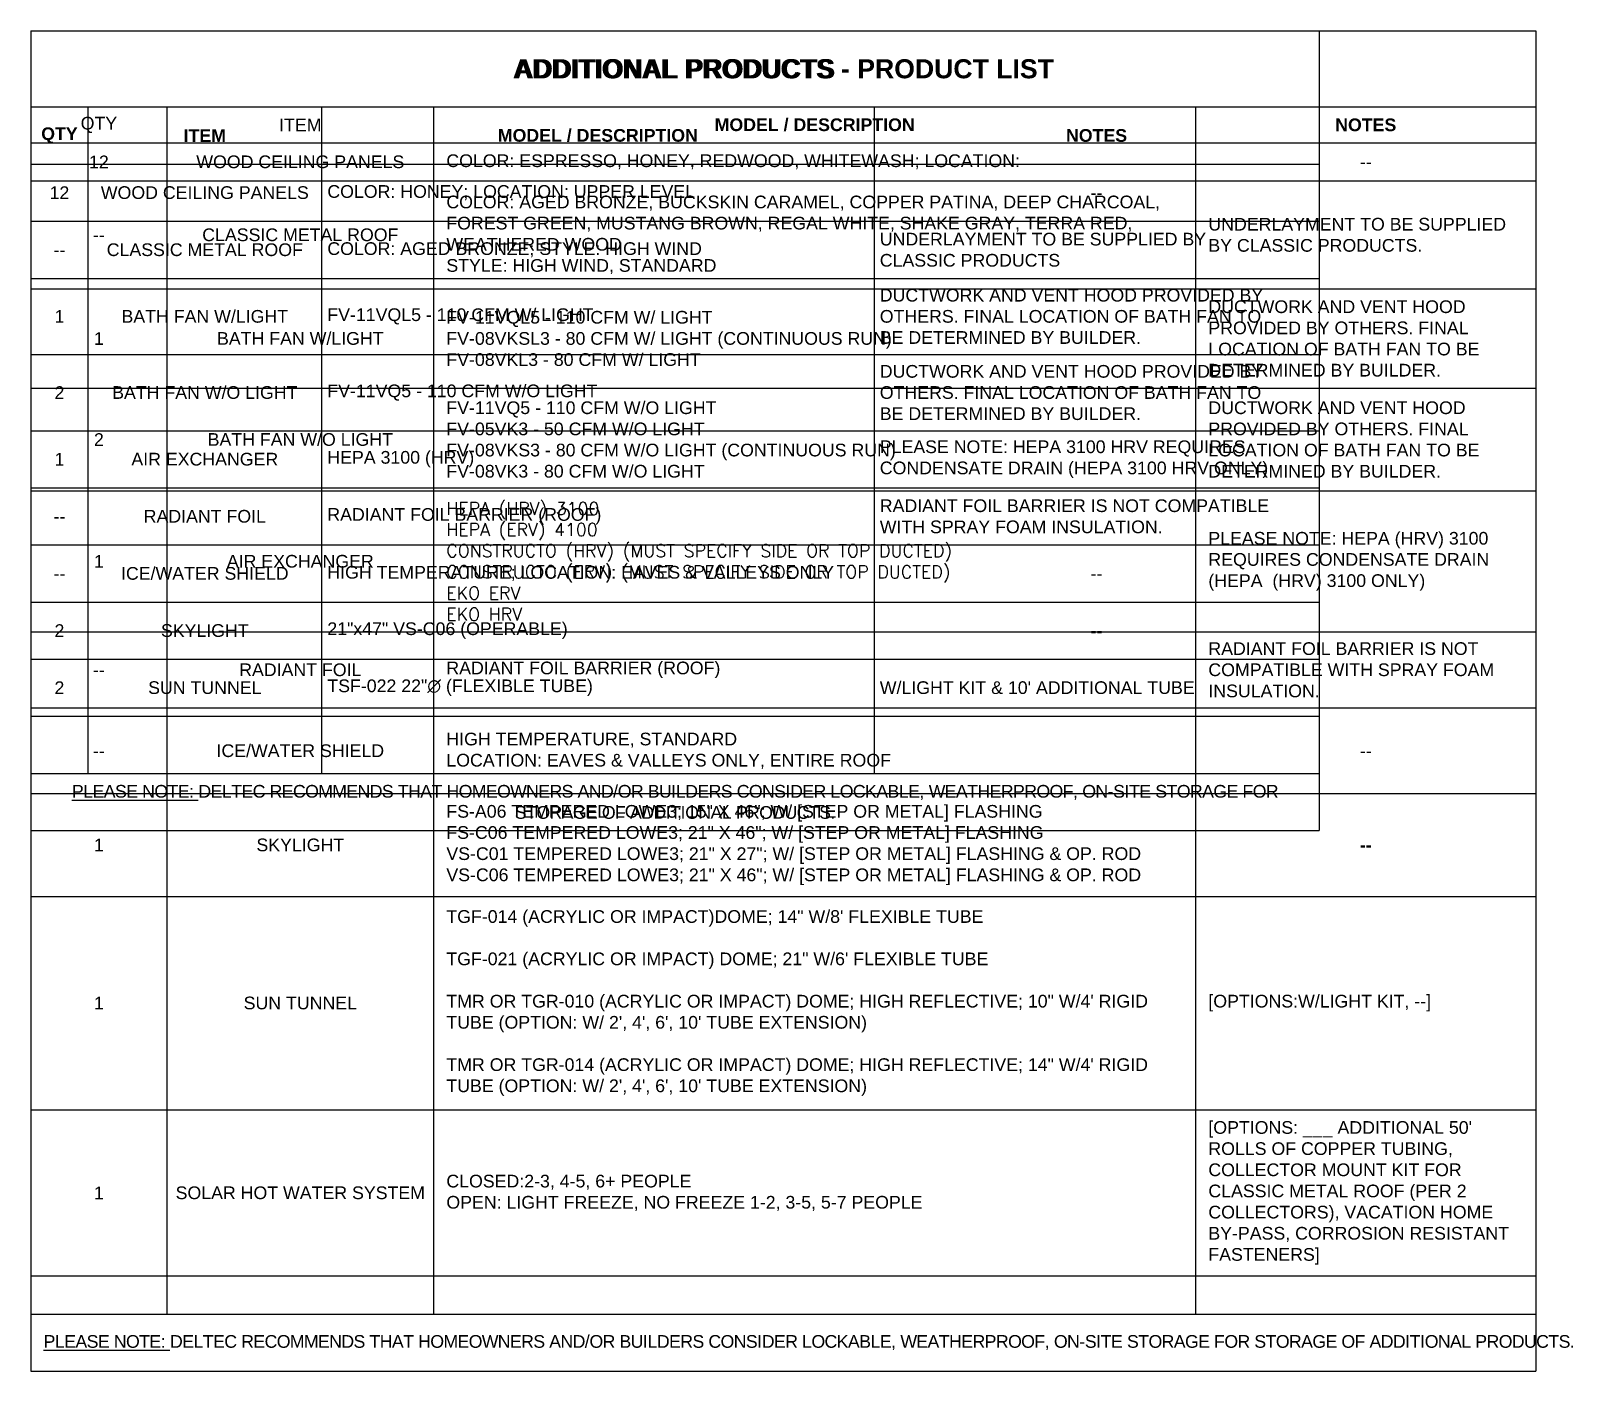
# Model space of a CAD drawing. Header units: inches. Extents: x -645 to 3012, y -921 to 1655.
# Drawn here: x 2095.4 to 2581.1, y 550 to 972.4 of the extents above; entities that cross this region are included whole.
import ezdxf

# ---------------------------------------------------------------- set-up
doc = ezdxf.new("R2010")
doc.units = ezdxf.units.IN
doc.header["$LTSCALE"] = 10
doc.header["$MEASUREMENT"] = 0
doc.layers.get('0').update_dxf_attribs({"linetype": 'CONTINUOUS'})
doc.layers.add('A-SCH', color=171, linetype='CONTINUOUS')
doc.styles.add('style1', font='arial.ttf')
doc.styles.add('style2', font='arialbd.ttf')

# ---------------------------------------------------------------- blocks, each defined once
blk = doc.blocks.new('*T56')
at = {"layer": 'A-SCH', "color": 0, "linetype": 'ByBlock', "lineweight": -2, "transparency": 16777216}
for p, q in [((0, 0), (405.73, 0)), ((0, 0), (0, -252)), ((405.73, 0), (405.73, -252)), ((0, -24), (405.73, -24)), ((18, -24), (18, -234)), ((91.58, -24), (91.58, -234)), ((265.58, -24), (265.58, -234)), ((0, -42), (405.73, -42)), ((0, -60), (405.73, -60)), ((0, -78), (405.73, -78)), ((0, -102), (405.73, -102)), ((0, -126), (405.73, -126)), ((0, -144), (405.73, -144)), ((0, -162), (405.73, -162)), ((0, -180), (405.73, -180)), ((0, -198), (405.73, -198)), ((0, -216), (405.73, -216)), ((0, -234), (405.73, -234)), ((0, -252), (405.73, -252))]:
    blk.add_line(p, q, dxfattribs=at)
at = {"layer": 'A-SCH', "color": 0, "transparency": 16777216}
for s, insert, char_height, width, attachment_point, style in [('ADDITIONAL PRODUCTS', (202.86, -12), 6, 405.2266, 5, 'style2'), ('QTY', (9, -33), 4, 17.5, 5, 'style2'), ('ITEM', (54.79, -33), 4, 73.0828, 5, 'style2'), ('MODEL / DESCRIPTION', (178.58, -33), 4, 173.5, 5, 'style2'), ('NOTES', (335.65, -33), 4, 139.6439, 5, 'style2'), (' COLOR: HONEY; LOCATION: UPPER LEVEL', (91.83, -51), 4, 173.5, 4, 'style1'), ('12', (9, -51), 4, 17.5, 5, 'style1'), ('WOOD CEILING PANELS', (54.79, -51), 4, 73.0828, 5, 'style1'), ('--', (335.65, -51), 4, 139.6439, 5, 'style1'), ('CLASSIC METAL ROOF', (54.79, -69), 4, 73.0828, 5, 'style1'), (' COLOR: AGED BRONZE; STYLE: HIGH WIND', (91.83, -69), 4, 173.5, 4, 'style1'), (' UNDERLAYMENT TO BE SUPPLIED BY \\P CLASSIC PRODUCTS', (265.83, -69), 4, 139.6439, 4, 'style1'), ('--', (9, -69), 4, 17.5, 5, 'style1'), (' DUCTWORK AND VENT HOOD PROVIDED BY  \\P OTHERS. FINAL LOCATION OF BATH FAN TO\\P BE DETERMINED BY BUILDER.', (265.83, -90), 4, 139.6439, 4, 'style1'), (' FV-11VQL5 - 110 CFM W/ LIGHT', (91.83, -90), 4, 173.5, 4, 'style1'), ('1', (9, -90), 4, 17.5, 5, 'style1'), ('BATH FAN W/LIGHT', (54.79, -90), 4, 73.0828, 5, 'style1'), (' DUCTWORK AND VENT HOOD PROVIDED BY  \\P OTHERS. FINAL LOCATION OF BATH FAN TO\\P BE DETERMINED BY BUILDER.', (265.83, -114), 4, 139.6439, 4, 'style1'), (' FV-11VQ5 - 110 CFM W/O LIGHT', (91.83, -114), 4, 173.5, 4, 'style1'), ('2', (9, -114), 4, 17.5, 5, 'style1'), ('BATH FAN W/O LIGHT', (54.79, -114), 4, 73.0828, 5, 'style1'), (' PLEASE NOTE: HEPA 3100 HRV REQUIRES \\P CONDENSATE DRAIN (HEPA 3100 HRV ONLY)', (265.83, -135), 4, 139.6439, 4, 'style1'), ('1', (9, -135), 4, 17.5, 5, 'style1'), ('AIR EXCHANGER', (54.79, -135), 4, 73.0828, 5, 'style1'), (' HEPA 3100 (HRV)', (91.83, -135), 4, 173.5, 4, 'style1'), (' RADIANT FOIL BARRIER (ROOF)', (91.83, -153), 4, 173.5, 4, 'style1'), (' RADIANT FOIL BARRIER IS NOT COMPATIBLE \\P WITH SPRAY FOAM INSULATION.', (265.83, -153), 4, 139.6439, 4, 'style1'), ('--', (9, -153), 4, 17.5, 5, 'style1'), ('RADIANT FOIL', (54.79, -153), 4, 73.0828, 5, 'style1'), ('ICE/WATER SHIELD\\P', (54.79, -171), 4, 73.0828, 5, 'style1'), (' HIGH TEMPERATURE; LOCATION: EAVES & VALLEYS ONLY ', (91.83, -171), 4, 173.5, 4, 'style1'), ('--', (9, -171), 4, 17.5, 5, 'style1'), ('--', (335.65, -171), 4, 139.6439, 5, 'style1'), ('2', (9, -189), 4, 17.5, 5, 'style1'), ('SKYLIGHT\\P', (54.79, -189), 4, 73.0828, 5, 'style1'), (' 21"x47" VS-C06 (OPERABLE)', (91.83, -189), 4, 173.5, 4, 'style1'), ('--', (335.65, -189), 4, 139.6439, 5, 'style2'), ('2', (9, -207), 4, 17.5, 5, 'style1'), ('SUN TUNNEL', (54.79, -207), 4, 73.0828, 5, 'style1'), (' TSF-022 22"∅ (FLEXIBLE TUBE)', (91.83, -207), 4, 173.5, 4, 'style1'), (" W/LIGHT KIT & 10' ADDITIONAL TUBE", (265.83, -207), 4, 139.6439, 4, 'style1'), ('{\\T0.95;\\LPLEASE NOTE:\\l DELTEC RECOMMENDS THAT HOMEOWNERS AND/OR BUILDERS CONSIDER LOCKABLE, WEATHERPROOF, ON-SITE STORAGE FOR STORAGE OF ADDITIONAL PRODUCTS.}', (202.86, -243), 4, 405.2266, 5, 'style1')]:
    blk.add_mtext(s, dxfattribs=dict(at, insert=insert, char_height=char_height, width=width, attachment_point=attachment_point, style=style))
blk = doc.blocks.new('*T57')
at = {"layer": 'A-SCH', "color": 0, "linetype": 'ByBlock', "lineweight": -2, "transparency": 16777216}
for p, q in [((0, 0), (474.01, 0)), ((0, 0), (0, -422.37)), ((474.01, 0), (474.01, -422.37)), ((0, -24), (474.01, -24)), ((42.87, -24), (42.87, -404.37)), ((126.87, -24), (126.87, -404.37)), ((366.87, -24), (366.87, -404.37)), ((0, -35.3), (474.01, -35.3)), ((0, -47.3), (474.01, -47.3)), ((0, -81.3), (474.01, -81.3)), ((0, -112.61), (474.01, -112.61)), ((0, -144.99), (474.01, -144.99)), ((0, -189.37), (474.01, -189.37)), ((0, -213.37), (474.01, -213.37)), ((0, -240.37), (474.01, -240.37)), ((0, -272.75), (474.01, -272.75)), ((0, -339.99), (474.01, -339.99)), ((0, -392.37), (474.01, -392.37)), ((0, -404.37), (474.01, -404.37)), ((0, -422.37), (474.01, -422.37))]:
    blk.add_line(p, q, dxfattribs=at)
at = {"layer": 'A-SCH', "color": 0, "transparency": 16777216}
for s, insert, char_height, width, attachment_point, style in [('ADDITIONAL PRODUCTS - PRODUCT LIST', (237.01, -12), 6, 466.0126, 5, 'style2'), ('QTY', (21.43, -29.65), 4, 34.8672, 5, 'style1'), ('ITEM', (84.87, -29.65), 4, 76, 5, 'style1'), ('MODEL / DESCRIPTION', (246.87, -29.65), 4, 232, 5, 'style2'), ('NOTES', (420.44, -29.65), 4, 99.1454, 5, 'style2'), ('12', (21.43, -41.3), 4, 34.8672, 5, 'style1'), ('WOOD CEILING PANELS', (84.87, -41.3), 4, 76, 5, 'style1'), ('COLOR: ESPRESSO, HONEY, REDWOOD, WHITEWASH; LOCATION:', (130.87, -41.3), 4, 232, 4, 'style1'), ('--', (420.44, -41.3), 4, 99.1454, 5, 'style1'), ('COLOR: AGED BRONZE, BUCKSKIN CARAMEL, COPPER PATINA, DEEP CHARCOAL, FOREST GREEN, MUSTANG BROWN, REGAL WHITE, SHAKE GRAY, TERRA RED, WEATHERED WOOD\\PSTYLE: HIGH WIND, STANDARD', (130.87, -64.3), 4, 232, 4, 'style1'), ('CLASSIC METAL ROOF', (84.87, -64.3), 4, 76, 5, 'style1'), ('UNDERLAYMENT TO BE SUPPLIED BY CLASSIC PRODUCTS.', (370.87, -64.3), 4, 99.1454, 4, 'style1'), ('--', (21.43, -64.3), 4, 34.8672, 5, 'style1'), ('DUCTWORK AND VENT HOOD PROVIDED BY OTHERS. FINAL LOCATION OF BATH FAN TO BE DETERMINED BY BUILDER.', (370.87, -96.96), 4, 99.1454, 4, 'style1'), ('FV-11VQL5 - 110 CFM W/ LIGHT\\PFV-08VKSL3 - 80 CFM W/ LIGHT (CONTINUOUS RUN) \\PFV-08VKL3 - 80 CFM W/ LIGHT ', (130.87, -96.96), 4, 232, 4, 'style1'), ('1', (21.43, -96.96), 4, 34.8672, 5, 'style1'), ('BATH FAN W/LIGHT', (84.87, -96.96), 4, 76, 5, 'style1'), ('FV-11VQ5 - 110 CFM W/O LIGHT\\PFV-05VK3 - 50 CFM W/O LIGHT\\PFV-08VKS3 - 80 CFM W/O LIGHT (CONTINUOUS RUN) \\PFV-08VK3 - 80 CFM W/O LIGHT', (130.87, -128.8), 4, 232, 4, 'style1'), ('DUCTWORK AND VENT HOOD PROVIDED BY OTHERS. FINAL LOCATION OF BATH FAN TO BE DETERMINED BY BUILDER.', (370.87, -128.8), 4, 99.1454, 4, 'style1'), ('2', (21.43, -128.8), 4, 34.8672, 5, 'style1'), ('BATH FAN W/O LIGHT', (84.87, -128.8), 4, 76, 5, 'style1'), ('{\\Fromans|c0;\\W1;HEPA (HRV) 3100\\PHEPA (ERV) 4100\\PCONSTRUCTO (HRV) \\C256;(MUST SPECIFY SIDE OR TOP DUCTED)\\P\\C0;CONSTRUCTO (ERV) \\C256;(MUST SPECIFY SIDE OR TOP DUCTED) \\PEKO ERV \\PEKO HRV }', (130.87, -167.18), 4, 232, 4, 'style1'), ('PLEASE NOTE: HEPA (HRV) 3100 REQUIRES CONDENSATE DRAIN (HEPA  (HRV) 3100 ONLY)', (370.87, -167.18), 4, 99.1454, 4, 'style1'), ('AIR EXCHANGER', (84.87, -167.18), 4, 76, 5, 'style1'), ('1', (21.43, -167.18), 4, 34.8672, 5, 'style1'), ('RADIANT FOIL BARRIER IS NOT COMPATIBLE WITH SPRAY FOAM INSULATION.', (370.87, -201.37), 4, 99.1454, 4, 'style1'), ('RADIANT FOIL BARRIER (ROOF)', (130.87, -201.37), 4, 232, 4, 'style1'), ('--', (21.43, -201.37), 4, 34.8672, 5, 'style1'), ('RADIANT FOIL', (84.87, -201.37), 4, 76, 5, 'style1'), ('HIGH TEMPERATURE, STANDARD\\PLOCATION: EAVES & VALLEYS ONLY, ENTIRE ROOF ', (130.87, -226.87), 4, 232, 4, 'style1'), ('--', (21.43, -226.87), 4, 34.8672, 5, 'style1'), ('ICE/WATER SHIELD\\P', (84.87, -226.87), 4, 76, 5, 'style1'), ('--', (420.44, -226.87), 4, 99.1454, 5, 'style1'), ('{\\C256;FS-A06 TEMPERED LOWE3; 15" X 46"; W/ [STEP OR METAL] FLASHING  \\PFS-C06 TEMPERED LOWE3; 21" X 46"; W/ [STEP OR METAL] FLASHING\\PVS-C01 TEMPERED LOWE3; 21" X 27"; W/ [STEP OR METAL] FLASHING & OP. ROD\\PVS-C06 TEMPERED LOWE3; 21" X 46"; W/ [STEP OR METAL] FLASHING & OP. ROD}', (130.87, -256.56), 4, 232, 4, 'style1'), ('1', (21.43, -256.56), 4, 34.8672, 5, 'style1'), ('SKYLIGHT\\P', (84.87, -256.56), 4, 76, 5, 'style1'), ('--', (420.44, -256.56), 4, 99.1454, 5, 'style2'), ('TGF-014 (ACRYLIC OR IMPACT)DOME; 14" W/8\' FLEXIBLE TUBE^J^JTGF-021 (ACRYLIC OR IMPACT) DOME; 21" W/6\' FLEXIBLE TUBE\\P^JTMR OR TGR-010 (ACRYLIC OR IMPACT) DOME; HIGH REFLECTIVE; 10" W/4\' RIGID TUBE (OPTION: W/ 2\', 4\', 6\', 10\' TUBE EXTENSION)\\P^JTMR OR TGR-014 (ACRYLIC OR IMPACT) DOME; HIGH REFLECTIVE; 14" W/4\' RIGID TUBE (OPTION: W/ 2\', 4\', 6\', 10\' TUBE EXTENSION)', (130.87, -306.37), 4, 232, 4, 'style1'), ('1', (21.43, -306.37), 4, 34.8672, 5, 'style1'), ('SUN TUNNEL', (84.87, -306.37), 4, 76, 5, 'style1'), ('[OPTIONS:W/LIGHT KIT, --]', (370.87, -306.37), 4, 99.1454, 4, 'style1'), ("[OPTIONS: ___ ADDITIONAL 50' ROLLS OF COPPER TUBING, COLLECTOR MOUNT KIT FOR CLASSIC METAL ROOF (PER 2 COLLECTORS), VACATION HOME BY-PASS, CORROSION RESISTANT FASTENERS]", (370.87, -366.18), 4, 99.1454, 4, 'style1'), ('1', (21.43, -366.18), 4, 34.8672, 5, 'style1'), ('SOLAR HOT WATER SYSTEM', (84.87, -366.18), 4, 76, 5, 'style1'), ('CLOSED:2-3, 4-5, 6+ PEOPLE\\POPEN: LIGHT FREEZE, NO FREEZE 1-2, 3-5, 5-7 PEOPLE', (130.87, -366.18), 4, 232, 4, 'style1'), ('{\\T0.95;\\LPLEASE NOTE:\\l DELTEC RECOMMENDS THAT HOMEOWNERS AND/OR BUILDERS CONSIDER LOCKABLE, WEATHERPROOF, ON-SITE STORAGE FOR STORAGE OF ADDITIONAL PRODUCTS.}', (4, -413.37), 4, 466.0126, 4, 'style1')]:
    blk.add_mtext(s, dxfattribs=dict(at, insert=insert, char_height=char_height, width=width, attachment_point=attachment_point, style=style))
blk = doc.blocks.new('*U55')
for name in ['*T56', '*T57']:
    blk.add_blockref(name, (0, 0))

msp = doc.modelspace()

# ---------------------------------------------------------------- block references
msp.add_blockref('*U55', (2095.36801, 972.39995))

doc.saveas('drawing.dxf')
